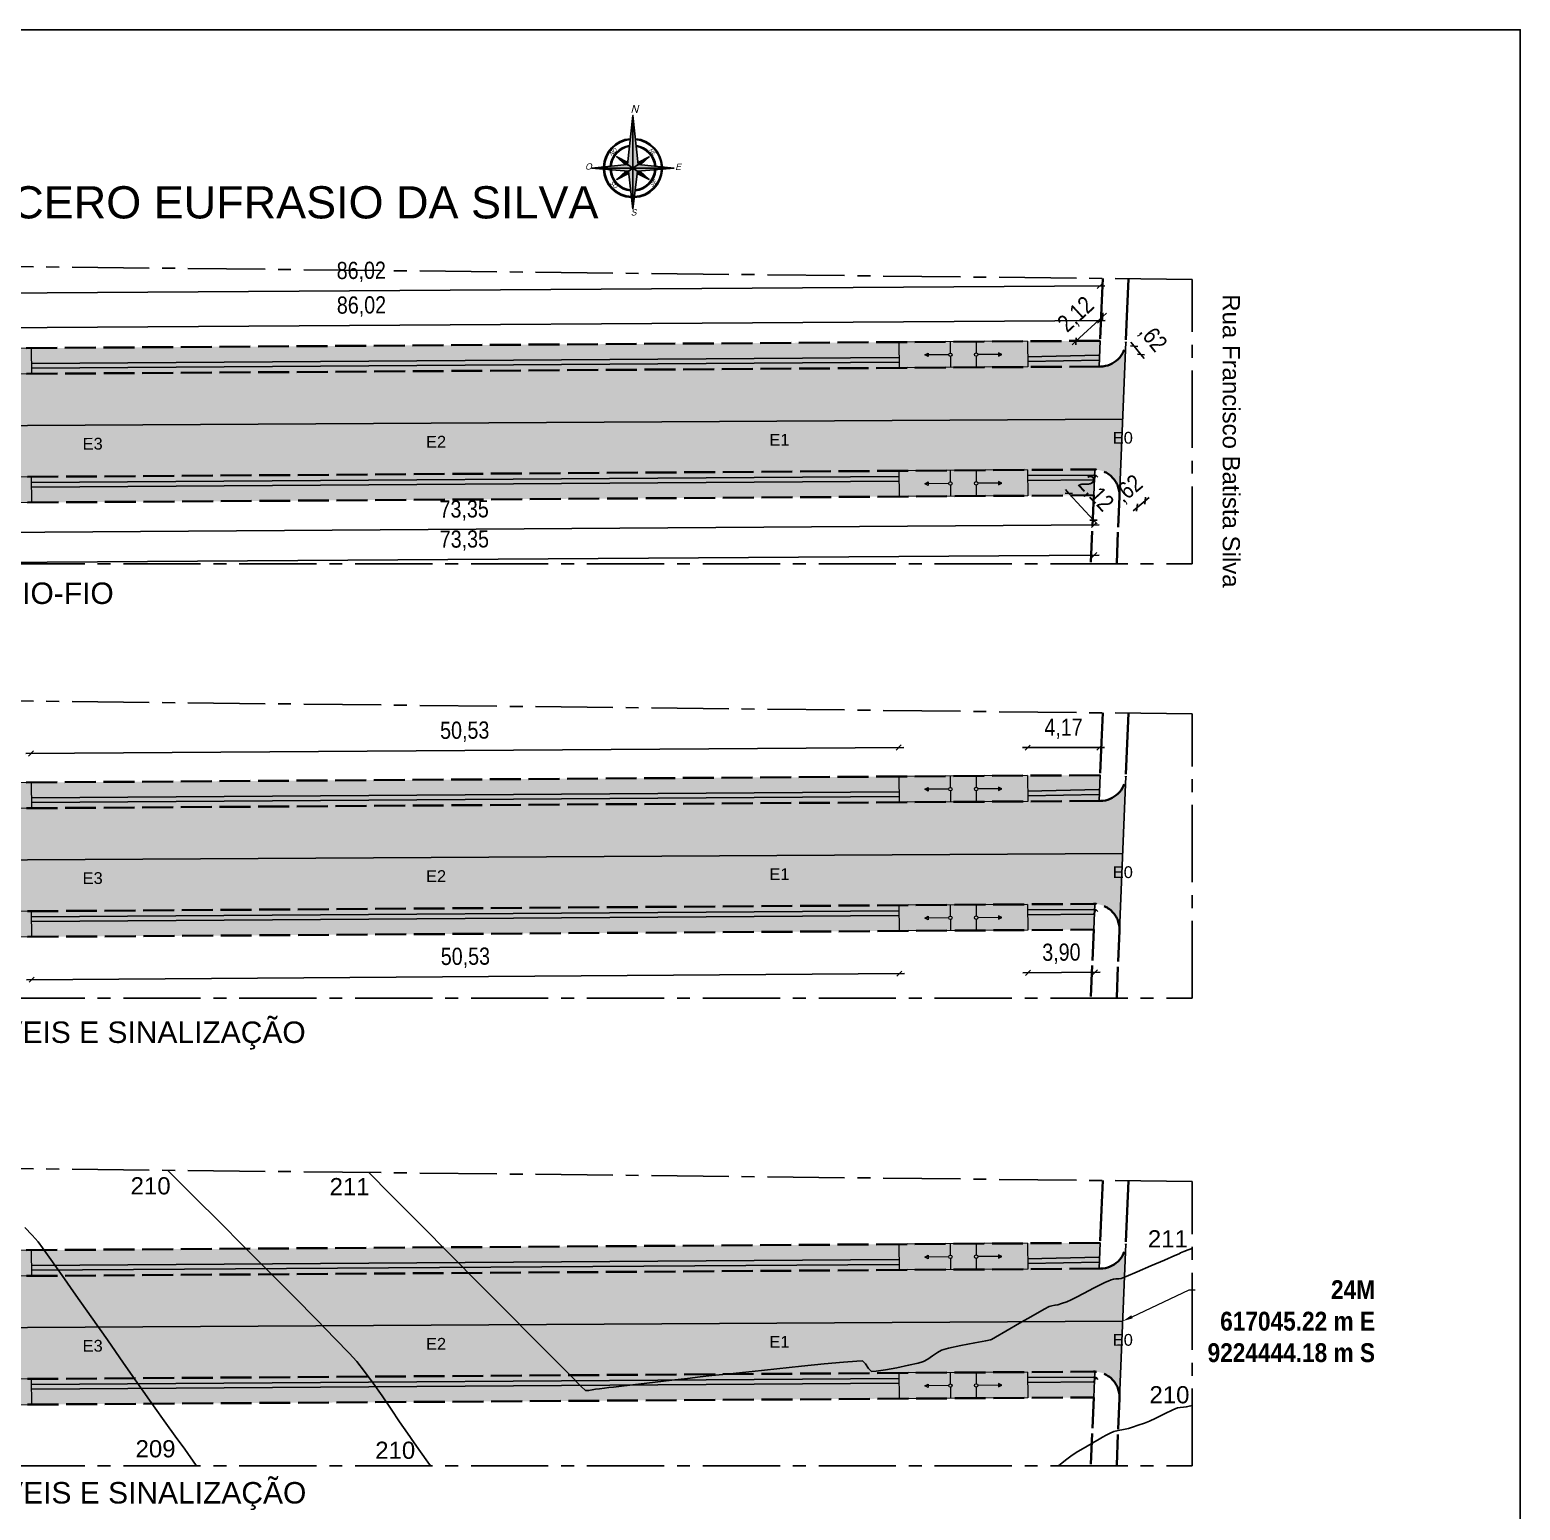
# Model space of a CAD drawing. Header units: feet. Extents: x 203667 to 205527, y 9204857 to 9205156.
# Drawn here: x 205324.1 to 205410.9, y 9205007.8 to 9205094 of the extents above; entities that cross this region are included whole.
import ezdxf
from ezdxf import colors
from ezdxf.entities.mleader import LeaderData, LeaderLine
from ezdxf.math import Vec2, Vec3

# ---------------------------------------------------------------- set-up
doc = ezdxf.new("R2010")
doc.units = ezdxf.units.FT
doc.header["$LTSCALE"] = 0.3
doc.header["$MEASUREMENT"] = 0
doc.linetypes.add('ACAD_ISO02W100', pattern=[15, 12, -3])
doc.linetypes.add('CENTER2', pattern=[1.125, 0.75, -0.125, 0.125, -0.125])
for name, color, linetype in [('_EIXO PROJETADO', 2, 'Continuous'), ('C-ROAD-CNTR-N', 92, 'Continuous'), ('C1-HM-CURVA_INTERMEDIARIA', 3, 'Continuous'), ('C1-HM-CURVA_MESTRA', 5, 'Continuous'), ('Calçada Projetada', 20, 'Continuous'), ('cotas1', 7, 'Continuous'), ('F-HZ-ESTACA', 98, 'Continuous'), ('NORTE', 7, 'Continuous'), ('Pavimento projetado', 51, 'Continuous'), ('SINALIZACAO', 1, 'Continuous'), ('TEXTOS', 7, 'Continuous')]:
    doc.layers.add(name, color=color, linetype=linetype)
for name, color, linetype, lineweight in [('Alvenaria de 1 Vez', 6, 'ACAD_ISO02W100', 35), ('Cotas Acessibilidade', 5, 'Continuous', 25), ('Cotas Calçadas', 7, 'Continuous', 25), ('MEIO FIO PROJETADO', 7, 'ACAD_ISO02W100', 35), ('PENA015', 1, 'Continuous', 15)]:
    doc.layers.add(name, color=color, linetype=linetype, lineweight=lineweight)
doc.styles.add('Arial', font='arial.ttf')
doc.styles.add('COTAS', font='ariblk.ttf', dxfattribs={"width": 0.75})
doc.styles.add('Roman', font='arial.ttf', dxfattribs={"height": 2})
doc.styles.add('SUPERFRENCH', font='SUF_____.pfb', dxfattribs={"oblique": 15, "height": 2})
doc.styles.add('TARCISIO', font='swissci.ttf')
doc.dimstyles.new('Cota Alvenaria', dxfattribs={"dimtxt": 1, "dimasz": 0.3, "dimexe": 1, "dimexo": 1, "dimgap": 0.5, "dimtad": 1, "dimzin": 4, "dimtxsty": 'TARCISIO', "dimblk": 'OBLIQUE', "dimcen": -2, "dimdle": 0.3, "dimse1": 1, "dimse2": 1, "dimclrd": 256, "dimclre": 256, "dimclrt": 6, "dimadec": 0, "dimazin": 0, "dimtfac": 1, "dimtix": 1, "dimtmove": 0, "dimatfit": 3, "dimldrblk": 'DOT', "dimfxl": 1, "dimlwd": -1, "dimlwe": -1, "dimarcsym": 0})
doc.dimstyles.new('Cota Calçadas', dxfattribs={"dimtxt": 1, "dimasz": 0.3, "dimexe": 1, "dimexo": 1, "dimgap": 0.5, "dimtad": 1, "dimzin": 4, "dimtxsty": 'TARCISIO', "dimblk": 'OBLIQUE', "dimcen": -2, "dimdle": 0.3, "dimse1": 1, "dimse2": 1, "dimclrd": 256, "dimclre": 256, "dimclrt": 256, "dimadec": 0, "dimazin": 0, "dimtfac": 1, "dimtix": 1, "dimtmove": 0, "dimatfit": 3, "dimldrblk": 'DOT', "dimfxl": 1, "dimlwd": -1, "dimlwe": -1, "dimarcsym": 0})
doc.dimstyles.new('Cota Piso Tatil', dxfattribs={"dimtxt": 1, "dimasz": 0.3, "dimexe": 1, "dimexo": 1, "dimgap": 0.5, "dimtad": 1, "dimzin": 4, "dimtxsty": 'TARCISIO', "dimblk": 'OBLIQUE', "dimcen": -2, "dimdle": 0.3, "dimse1": 1, "dimse2": 1, "dimclrd": 256, "dimclre": 256, "dimclrt": 5, "dimadec": 0, "dimazin": 0, "dimtfac": 1, "dimtix": 1, "dimtmove": 0, "dimatfit": 3, "dimldrblk": 'DOT', "dimfxl": 1, "dimlwd": -1, "dimlwe": -1, "dimarcsym": 0})

# ---------------------------------------------------------------- blocks, each defined once
blk = doc.blocks.new('r150')
at = {"linetype": 'Continuous'}
h = blk.add_hatch(color=4, dxfattribs=at)
h.dxf.hatch_style = 1
edge = h.paths.add_edge_path()
edge.add_arc((0, 0.907), 0.1, 180, 270, ccw=False)
edge.add_line((-0.1, 0.907), (-1.3, 0.907))
edge.add_line((-1.3, 0.907), (-1.3, 0.807))
edge.add_line((-1.3, 0.807), (-1.5, 0.907))
edge.add_line((-1.5, 0.907), (-1.3, 1.007))
edge.add_line((-1.3, 1.007), (-1.3, 0.907))
edge.add_line((-1.3, 0.907), (-0.1, 0.907))
edge.add_arc((0, 0.907), 0.1, 90, 180, ccw=False)
edge.add_line((0, 1.007), (0, 1.65))
edge.add_line((0, 1.65), (-3, 1.65))
edge.add_line((-3, 1.65), (-3, 0.15))
edge.add_line((-3, 0.15), (0, 0.15))
edge.add_line((0, 0.15), (0, 0.807))
edge = h.paths.add_edge_path()
edge.add_arc((1.5, 0.907), 0.1, 180, 270, ccw=False)
edge.add_arc((1.5, 0.907), 0.1, 90, 180, ccw=False)
edge.add_line((1.5, 1.007), (1.5, 1.65))
edge.add_line((1.5, 1.65), (0, 1.65))
edge.add_line((0, 1.65), (0, 1.007))
edge.add_arc((0, 0.907), 0.1, 0, 90, ccw=False)
edge.add_arc((0, 0.907), 0.1, -90, 0, ccw=False)
edge.add_line((0, 0.807), (0, 0.15))
edge.add_line((0, 0.15), (1.5, 0.15))
edge.add_line((1.5, 0.15), (1.5, 0.807))
edge = h.paths.add_edge_path()
edge.add_line((4.5, 1.65), (1.5, 1.65))
edge.add_line((1.5, 1.65), (1.5, 1.007))
edge.add_arc((1.5, 0.907), 0.1, 0, 90, ccw=False)
edge.add_line((1.6, 0.907), (2.8, 0.907))
edge.add_line((2.8, 0.907), (2.8, 1.007))
edge.add_line((2.8, 1.007), (3, 0.907))
edge.add_line((3, 0.907), (2.8, 0.807))
edge.add_line((2.8, 0.807), (2.8, 0.907))
edge.add_line((2.8, 0.907), (1.6, 0.907))
edge.add_arc((1.5, 0.907), 0.1, -90, 0, ccw=False)
edge.add_line((1.5, 0.807), (1.5, 0.15))
edge.add_line((1.5, 0.15), (4.5, 0.15))
edge.add_line((4.5, 0.15), (4.5, 1.65))
at = {"layer": 'PENA015', "color": 7}
for points in [[(-3, 0.15), (-3, 1.65)], [(-3, 1.65), (4.5, 1.65)], [(-1.3, 1.007), (-1.5, 0.907), (-1.3, 0.807)], [(-1.5, 0.907), (-0.1, 0.907)], [(-1.3, 0.807), (-1.3, 1.007)], [(0, 1.007), (0, 1.65)], [(1.5, 1.007), (1.5, 1.65)], [(1.6, 0.907), (3, 0.907)], [(2.8, 0.807), (2.8, 1.007)], [(2.8, 1.007), (3, 0.907), (2.8, 0.807)], [(4.5, 0.15), (4.5, 1.65)], [(-3, 0.15), (4.5, 0.15)], [(0, 0.15), (0, 0.807)], [(1.5, 0.807), (1.5, 0.15)]]:
    blk.add_lwpolyline(points, dxfattribs=at)
for centre in [(0, 0.907), (1.5, 0.907)]:
    blk.add_circle(centre, 0.1, dxfattribs=at)
blk = doc.blocks.new('*U61')
at = {"layer": 'NORTE', "color": 252, "linetype": 'Continuous'}
for points in [[(0.236, 2.003), (0.962, 1.141), (1.127, 1.112)], [(2.264, 2.249), (1.127, 1.112), (1.322, 1.078)], [(1.156, 0.948), (1.127, 1.112), (0.244, 0.23)], [(1.127, 1.112), (1.156, 0.948), (2.018, 0.221)]]:
    blk.add_solid(points, dxfattribs=at)
blk = doc.blocks.new('*U62')
at = {"layer": 'NORTE', "color": 252, "linetype": 'Continuous'}
for points in [[(1.022, 1.704), (1.034, 1.355), (1.092, 1.308)], [(0.535, 1.216), (0.922, 1.09), (0.962, 1.141)], [(1.156, 0.948), (1.104, 0.907), (1.231, 0.521)], [(1.322, 1.078), (1.37, 1.019), (1.718, 1.008)]]:
    blk.add_solid(points, dxfattribs=at)
blk = doc.blocks.new('*U63')
at = {"layer": 'NORTE', "linetype": 'Continuous'}
for points in [[(1.494, 1.556), (2.264, 2.249), (1.092, 1.308)], [(1.494, 1.556), (1.127, 1.112), (2.264, 2.249)], [(1.494, 1.556), (1.092, 1.308), (1.127, 1.112)]]:
    blk.add_solid(points, dxfattribs=at)
blk = doc.blocks.new('*U64')
at = {"layer": 'NORTE', "linetype": 'Continuous'}
for points in [[(0.236, 2.003), (1.034, 1.352), (1.034, 1.355)], [(0.236, 2.003), (1.127, 1.112), (1.034, 1.352)], [(1.022, 1.704), (1.092, 1.308), (1.14, 1.346)], [(1.127, 1.112), (0.962, 1.141), (0.244, 0.23)], [(0.535, 1.216), (0.958, 1.142), (0.905, 1.204)], [(1.034, 1.352), (1.127, 1.112), (1.092, 1.308)], [(1.127, 1.112), (1.366, 1.019), (1.322, 1.078)], [(1.127, 1.112), (2.018, 0.221), (1.366, 1.019)], [(1.156, 0.943), (1.231, 0.521), (1.219, 0.891)], [(1.36, 1.125), (1.322, 1.078), (1.718, 1.008)], [(1.366, 1.019), (2.018, 0.221), (1.37, 1.019)]]:
    blk.add_solid(points, dxfattribs=at)
blk = doc.blocks.new('norte01')
at = {"layer": 'NORTE'}
for p, q in [((-0.098, 0.141), (0, 1.26)), ((0, 1.26), (0.114, 0.163)), ((-1.248, 0), (-0.096, 0.137)), ((0, 0), (-1.248, 0)), ((0.114, 0.163), (1.608, 0)), ((-0.098, -0.141), (0, 0)), ((0, -1.26), (-0.098, -0.141)), ((0.114, -0.163), (0, -1.26)), ((1.608, 0), (0.114, -0.163))]:
    blk.add_line(p, q, dxfattribs=at)
for points in [[(0, 1.26), (0, 0), (-0.096, 0.137)], [(-0.161, 0.129), (-0.096, 0.137), (-0.345, 0.492)], [(0.114, 0.163), (0.345, 0.492), (0.104, 0.235)], [(-0.161, -0.129), (-0.096, -0.137), (-0.345, -0.492)], [(0, -1.26), (0, 0), (-0.096, -0.137)], [(0, 0), (1.608, 0), (0.114, -0.163)], [(0.114, -0.163), (0.345, -0.492), (0.104, -0.235)]]:
    blk.add_lwpolyline(points, close=True, dxfattribs=at)
for points in [[(0, 1.26), (0, 0)], [(0, 0), (-0.345, 0.492)], [(-0.345, 0.492), (-0.161, 0.129)], [(-0.345, 0.492), (-0.089, 0.219)], [(0, 0), (0.345, 0.492)], [(0.345, 0.492), (0.104, 0.235)], [(0.345, 0.492), (0.174, 0.156)], [(-1.248, 0), (1.608, 0)], [(-1.248, 0), (1.608, 0)], [(-1.248, 0), (-0.096, -0.137)], [(0, 0), (-0.345, -0.492)], [(-0.345, -0.492), (-0.161, -0.129)], [(-0.345, -0.492), (-0.091, -0.222)], [(0, -1.26), (0, 0)], [(0, 0), (0.345, -0.492)], [(0.345, -0.492), (0.104, -0.235)], [(0.345, -0.492), (0.174, -0.156)]]:
    blk.add_lwpolyline(points, dxfattribs=at)
for radius, start, end in [(0.9, 92.0213, 177.3619), (0.871, 92.2575, 177.0455), (0.697, 94.0924, 174.5827), (0.668, 94.4924, 174.0444), (0.9, 4.9431, 87.6111), (0.871, 5.3202, 87.3318), (0.697, 8.261, 85.1591), (0.668, 8.9053, 84.6848), (0.9, 182.6381, 267.9787), (0.871, 182.9545, 267.7425), (0.697, 185.4173, 265.9076), (0.668, 185.9556, 265.5076), (0.9, 272.3889, 355.0569), (0.871, 272.6682, 354.6798), (0.697, 274.8409, 351.739), (0.668, 275.3152, 351.0947)]:
    blk.add_arc((0, 0), radius, start, end, dxfattribs=at)
at = {"layer": 'NORTE', "color": 254, "linetype": 'Continuous', "rotation": 314.9999999999994}
for name in ['*U61', '*U62']:
    blk.add_blockref(name, (-1.583, 0.01), dxfattribs=at)
at = {"layer": 'NORTE', "linetype": 'Continuous', "rotation": 314.9999999999994}
for name in ['*U64', '*U63']:
    blk.add_blockref(name, (-1.583, 0.01), dxfattribs=at)
at = {"layer": 'NORTE', "style": 'SUPERFRENCH', "oblique": 15}
for s, height, rotation, p in [('O', 0.192, 270, (-0.046, 1.457)), ('SO', 0.12, 225, (-0.459, 0.718)), ('NO', 0.12, 315, (0.361, 0.651)), ('S', 0.192, 270, (-1.445, 0.065)), ('N', 0.24, 270, (1.68, 0.072)), ('SE', 0.12, 315, (-0.588, -0.585)), ('NE', 0.12, 225, (0.536, -0.47)), ('E', 0.192, 270, (-0.055, -1.291))]:
    blk.add_text(s, height=height, rotation=rotation, dxfattribs=at).set_placement(p)
blk = doc.blocks.new('_Oblique')
at = {"layer": 'cotas1', "color": 0, "lineweight": -2}
blk.add_line((-0.5, -0.5), (0.5, 0.5), dxfattribs=at)
blk = doc.blocks.new('*D379')
at = {"layer": 'Cotas Acessibilidade', "transparency": 16777216}
blk.add_line((205323.834, 9205051.883), (205374.962, 9205052.236), dxfattribs=at)
at = {"layer": 'Defpoints', "color": 0, "transparency": 16777216}
for p in [(205374.662, 9205052.234), (205324.154, 9205049.029, 0), (205374.682, 9205049.378, 0.056)]:
    blk.add_point(p, dxfattribs=at)
at = {"layer": 'Cotas Acessibilidade', "transparency": 16777216, "xscale": 0.3, "yscale": 0.3, "zscale": 0.3}
for p, rotation in [((205374.662, 9205052.234), 0.3956243466582346), ((205324.134, 9205051.885), 180.3956243466583)]:
    blk.add_blockref('_Oblique', p, dxfattribs=dict(at, rotation=rotation))
at = {"layer": 'Cotas Acessibilidade', "color": 5, "transparency": 16777216, "insert": (205349.391, 9205053.155), "char_height": 1, "attachment_point": 5, "rotation": 0.39562, "style": 'TARCISIO'}
blk.add_mtext('50,53', dxfattribs=at)
blk = doc.blocks.new('_Dot')
at = {"color": 0, "linetype": 'ByBlock', "lineweight": -2}
blk.add_line((-0.5, 0), (-1, 0), dxfattribs=at)
at = {"color": 0, "linetype": 'ByBlock', "const_width": 0.5}
blk.add_lwpolyline([(-0.25, 0, 1), (0.25, 0, 1)], format="xyb", close=True, dxfattribs=at)
blk = doc.blocks.new('*D193')
at = {"layer": 'Cotas Acessibilidade', "transparency": 16777216}
blk.add_line((205386.655, 9205052.233), (205381.881, 9205052.233), dxfattribs=at)
at = {"layer": 'Defpoints', "color": 0, "transparency": 16777216}
for p in [(205382.181, 9205052.233), (205382.181, 9205049.506, 0), (205386.355, 9205049.506, 0)]:
    blk.add_point(p, dxfattribs=at)
at = {"layer": 'Cotas Acessibilidade', "transparency": 16777216, "xscale": 0.3, "yscale": 0.3, "zscale": 0.3, "rotation": 180}
blk.add_blockref('_Oblique', (205382.181, 9205052.233), dxfattribs=at)
at = {"layer": 'Cotas Acessibilidade', "transparency": 16777216, "xscale": 0.3, "yscale": 0.3, "zscale": 0.3}
blk.add_blockref('_Oblique', (205386.355, 9205052.233), dxfattribs=at)
at = {"layer": 'Cotas Acessibilidade', "color": 5, "transparency": 16777216, "insert": (205384.268, 9205053.328), "char_height": 1, "attachment_point": 5, "style": 'TARCISIO'}
blk.add_mtext('4,17', dxfattribs=at)
blk = doc.blocks.new('*D194')
at = {"layer": 'Cotas Acessibilidade', "transparency": 16777216}
blk.add_line((205386.402, 9205039.149), (205381.901, 9205039.118), dxfattribs=at)
at = {"layer": 'Defpoints', "color": 0, "transparency": 16777216}
for p in [(205382.176, 9205042.78, -0.003), (205386.076, 9205042.807, -0.003), (205382.201, 9205039.12)]:
    blk.add_point(p, dxfattribs=at)
at = {"layer": 'Cotas Acessibilidade', "transparency": 16777216, "xscale": 0.3, "yscale": 0.3, "zscale": 0.3}
for p, rotation in [((205382.201, 9205039.12), 180.3956243166089), ((205386.102, 9205039.147), 0.395624316609)]:
    blk.add_blockref('_Oblique', p, dxfattribs=dict(at, rotation=rotation))
at = {"layer": 'Cotas Acessibilidade', "color": 5, "transparency": 16777216, "insert": (205384.144, 9205040.23), "char_height": 1, "attachment_point": 5, "rotation": 0.39562, "style": 'TARCISIO'}
blk.add_mtext('3,90', dxfattribs=at)
blk = doc.blocks.new('*D195')
at = {"layer": 'Cotas Acessibilidade', "transparency": 16777216}
blk.add_line((205375.002, 9205039.071), (205323.874, 9205038.718), dxfattribs=at)
at = {"layer": 'Defpoints', "color": 0, "transparency": 16777216}
for p in [(205324.15, 9205042.1, 0), (205374.678, 9205042.449, 0), (205324.174, 9205038.72)]:
    blk.add_point(p, dxfattribs=at)
at = {"layer": 'Cotas Acessibilidade', "transparency": 16777216, "xscale": 0.3, "yscale": 0.3, "zscale": 0.3}
for p, rotation in [((205374.702, 9205039.069), 0.3956243504744705), ((205324.174, 9205038.72), 180.3956243504745)]:
    blk.add_blockref('_Oblique', p, dxfattribs=dict(at, rotation=rotation))
at = {"layer": 'Cotas Acessibilidade', "color": 5, "transparency": 16777216, "insert": (205349.43, 9205039.99), "char_height": 1, "attachment_point": 5, "rotation": 0.39562, "style": 'TARCISIO'}
blk.add_mtext('50,53', dxfattribs=at)
blk = doc.blocks.new('*D380')
at = {"layer": 'Cotas Calçadas', "transparency": 16777216}
blk.add_line((205300.077, 9205076.536), (205386.694, 9205077.101), dxfattribs=at)
at = {"layer": 'Defpoints', "color": 0, "transparency": 16777216}
for p in [(205386.394, 9205077.099), (205386.412, 9205074.423), (205300.394, 9205073.861)]:
    blk.add_point(p, dxfattribs=at)
at = {"layer": 'Cotas Calçadas', "transparency": 16777216, "xscale": 0.3, "yscale": 0.3, "zscale": 0.3}
for p, rotation in [((205300.377, 9205076.538), 180.3740641388669), ((205386.394, 9205077.099), 0.3740641388668628)]:
    blk.add_blockref('_Oblique', p, dxfattribs=dict(at, rotation=rotation))
at = {"layer": 'Cotas Calçadas', "transparency": 16777216, "insert": (205343.378, 9205077.914), "char_height": 1, "attachment_point": 5, "rotation": 0.37406, "style": 'TARCISIO'}
blk.add_mtext('86,02', dxfattribs=at)
blk = doc.blocks.new('*D384')
at = {"layer": 'Cotas Calçadas', "transparency": 16777216}
blk.add_line((205312.392, 9205064.686), (205386.34, 9205065.196), dxfattribs=at)
at = {"layer": 'Defpoints', "color": 0, "transparency": 16777216}
for p in [(205312.67, 9205067.919), (205386.017, 9205068.426), (205386.04, 9205065.194)]:
    blk.add_point(p, dxfattribs=at)
at = {"layer": 'Cotas Calçadas', "transparency": 16777216, "xscale": 0.3, "yscale": 0.3, "zscale": 0.3}
for p, rotation in [((205386.04, 9205065.194), 0.3956243479591579), ((205312.692, 9205064.688), 180.3956243479592)]:
    blk.add_blockref('_Oblique', p, dxfattribs=dict(at, rotation=rotation))
at = {"layer": 'Cotas Calçadas', "transparency": 16777216, "insert": (205349.358, 9205066.037), "char_height": 1, "attachment_point": 5, "rotation": 0.39562, "style": 'TARCISIO'}
blk.add_mtext('73,35', dxfattribs=at)
blk = doc.blocks.new('*D385')
at = {"layer": 'Cotas Calçadas', "transparency": 16777216}
blk.add_line((205312.404, 9205062.939), (205386.351, 9205063.439), dxfattribs=at)
at = {"layer": 'Defpoints', "color": 0, "transparency": 16777216}
for p in [(205312.681, 9205066.429), (205386.028, 9205066.926), (205386.051, 9205063.437)]:
    blk.add_point(p, dxfattribs=at)
at = {"layer": 'Cotas Calçadas', "transparency": 16777216, "xscale": 0.3, "yscale": 0.3, "zscale": 0.3}
for p, rotation in [((205386.051, 9205063.437), 0.3876841942163516), ((205312.704, 9205062.941), 180.3876841942163)]:
    blk.add_blockref('_Oblique', p, dxfattribs=dict(at, rotation=rotation))
at = {"layer": 'Cotas Calçadas', "color": 6, "transparency": 16777216, "insert": (205349.37, 9205064.285), "char_height": 1, "attachment_point": 5, "rotation": 0.38768, "style": 'TARCISIO'}
blk.add_mtext('73,35', dxfattribs=at)
blk = doc.blocks.new('*D387')
at = {"layer": 'Cotas Calçadas', "transparency": 16777216}
blk.add_line((205300.065, 9205078.55), (205386.681, 9205079.116), dxfattribs=at)
at = {"layer": 'Defpoints', "color": 0, "transparency": 16777216}
for p in [(205386.381, 9205079.114), (205386.401, 9205075.923), (205300.386, 9205075.361)]:
    blk.add_point(p, dxfattribs=at)
at = {"layer": 'Cotas Calçadas', "transparency": 16777216, "xscale": 0.3, "yscale": 0.3, "zscale": 0.3}
for p, rotation in [((205386.381, 9205079.114), 0.3740644067370075), ((205300.365, 9205078.552), 180.374064406737)]:
    blk.add_blockref('_Oblique', p, dxfattribs=dict(at, rotation=rotation))
at = {"layer": 'Cotas Calçadas', "color": 6, "transparency": 16777216, "insert": (205343.366, 9205079.929), "char_height": 1, "attachment_point": 5, "rotation": 0.37406, "style": 'TARCISIO'}
blk.add_mtext('86,02', dxfattribs=at)
blk = doc.blocks.new('*D390')
at = {"layer": 'Cotas Calçadas', "transparency": 16777216}
for p, q in [((205386.548, 9205077.328), (205386.769, 9205077.531)), ((205384.987, 9205075.889), (205386.548, 9205077.328)), ((205384.987, 9205075.889), (205384.767, 9205075.686))]:
    blk.add_line(p, q, dxfattribs=at)
at = {"layer": 'Defpoints', "color": 0, "transparency": 16777216}
for p in [(205386.548, 9205077.328), (205387.9, 9205075.86), (205386.339, 9205074.422)]:
    blk.add_point(p, dxfattribs=at)
at = {"layer": 'Cotas Calçadas', "transparency": 16777216, "xscale": 0.3, "yscale": 0.3, "zscale": 0.3}
for p, rotation in [((205386.548, 9205077.328), 222.6547405369416), ((205384.987, 9205075.889), 42.65474053694159)]:
    blk.add_blockref('_Oblique', p, dxfattribs=dict(at, rotation=rotation))
at = {"layer": 'Cotas Calçadas', "transparency": 16777216, "insert": (205385.025, 9205077.414), "char_height": 1, "attachment_point": 5, "rotation": 42.65474, "style": 'TARCISIO'}
blk.add_mtext('2,12', dxfattribs=at)
blk = doc.blocks.new('*D391')
at = {"layer": 'Cotas Calçadas', "transparency": 16777216}
for p, q in [((205384.58, 9205067.038), (205384.377, 9205067.259)), ((205384.58, 9205067.038), (205386.017, 9205065.476)), ((205386.017, 9205065.476), (205386.22, 9205065.255))]:
    blk.add_line(p, q, dxfattribs=at)
at = {"layer": 'Defpoints', "color": 0, "transparency": 16777216}
for p in [(205386.09, 9205068.426), (205387.526, 9205066.863), (205386.017, 9205065.476)]:
    blk.add_point(p, dxfattribs=at)
at = {"layer": 'Cotas Calçadas', "transparency": 16777216, "xscale": 0.3, "yscale": 0.3, "zscale": 0.3}
for p, rotation in [((205384.58, 9205067.038), 312.5876427163882), ((205386.017, 9205065.476), 132.5876427163883)]:
    blk.add_blockref('_Oblique', p, dxfattribs=dict(at, rotation=rotation))
at = {"layer": 'Cotas Calçadas', "transparency": 16777216, "insert": (205386.105, 9205066.999), "char_height": 1, "attachment_point": 5, "rotation": 312.58764, "style": 'TARCISIO'}
blk.add_mtext('2,12', dxfattribs=at)
blk = doc.blocks.new('*D392')
at = {"layer": 'Cotas Calçadas', "transparency": 16777216}
for p, q in [((205388.547, 9205066.214), (205388.315, 9205066.024)), ((205388.547, 9205066.214), (205389.029, 9205066.61)), ((205389.029, 9205066.61), (205389.261, 9205066.8))]:
    blk.add_line(p, q, dxfattribs=at)
at = {"layer": 'Defpoints', "color": 0, "transparency": 16777216}
for p in [(205387.106, 9205067.968), (205387.589, 9205068.364), (205389.029, 9205066.61)]:
    blk.add_point(p, dxfattribs=at)
at = {"layer": 'Cotas Calçadas', "transparency": 16777216, "xscale": 0.3, "yscale": 0.3, "zscale": 0.3}
for p, rotation in [((205388.547, 9205066.214), 39.39951393958017), ((205389.029, 9205066.61), 219.3995139395802)]:
    blk.add_blockref('_Oblique', p, dxfattribs=dict(at, rotation=rotation))
at = {"layer": 'Cotas Calçadas', "transparency": 16777216, "insert": (205388.093, 9205067.259), "char_height": 1, "attachment_point": 5, "rotation": 39.39951, "style": 'TARCISIO'}
blk.add_mtext(',62', dxfattribs=at)
blk = doc.blocks.new('*D393')
at = {"layer": 'Cotas Calçadas', "transparency": 16777216}
for p, q in [((205388.383, 9205075.609), (205388.194, 9205075.842)), ((205388.777, 9205075.126), (205388.383, 9205075.609)), ((205388.777, 9205075.126), (205388.967, 9205074.893))]:
    blk.add_line(p, q, dxfattribs=at)
at = {"layer": 'Defpoints', "color": 0, "transparency": 16777216}
for p in [(205387.443, 9205074.844), (205388.383, 9205075.609), (205387.838, 9205074.36)]:
    blk.add_point(p, dxfattribs=at)
at = {"layer": 'Cotas Calçadas', "transparency": 16777216, "xscale": 0.3, "yscale": 0.3, "zscale": 0.3}
for p, rotation in [((205388.383, 9205075.609), 309.1765719780332), ((205388.777, 9205075.126), 129.1765719780332)]:
    blk.add_blockref('_Oblique', p, dxfattribs=dict(at, rotation=rotation))
at = {"layer": 'Cotas Calçadas', "transparency": 16777216, "insert": (205389.43, 9205076.06), "char_height": 1, "attachment_point": 5, "rotation": 309.17657, "style": 'TARCISIO'}
blk.add_mtext(',62', dxfattribs=at)

msp = doc.modelspace()

# ---------------------------------------------------------------- hatches: boundary and pattern name
at = {"layer": 'Calçada Projetada'}
h = msp.add_hatch(color=256, dxfattribs=at)
h.dxf.hatch_style = 1
h.paths.add_polyline_path([(205386.339, 9205074.422), (205386.401, 9205075.923), (205305.561, 9205075.37), (205300.394, 9205075.361), (205300.394, 9205073.861), (205305.572, 9205073.87)])
h = msp.add_hatch(color=256, dxfattribs=at)
h.dxf.hatch_style = 1
h.paths.add_polyline_path([(205303.658, 9205067.901), (205300.429, 9205067.883), (205300.429, 9205067.861), (205300.429, 9205066.383), (205303.666, 9205066.401), (205305.166, 9205066.41, 0.414214)])
h.paths.add_polyline_path([(205386.09, 9205068.424, 0.012106), (205386.017, 9205068.426), (205312.67, 9205067.919, 0.396189), (205311.183, 9205066.502), (205311.178, 9205066.419), (205312.681, 9205066.429), (205386.028, 9205066.926)])
h = msp.add_hatch(color=256, dxfattribs=at)
h.dxf.hatch_style = 1
h.paths.add_polyline_path([(205386.339, 9205049.129), (205386.401, 9205050.63), (205305.561, 9205050.077), (205300.394, 9205050.068), (205300.394, 9205048.568), (205305.572, 9205048.577)])
h = msp.add_hatch(color=256, dxfattribs=at)
h.dxf.hatch_style = 1
h.paths.add_polyline_path([(205303.658, 9205042.608), (205300.429, 9205042.59), (205300.429, 9205042.568), (205300.429, 9205041.09), (205303.666, 9205041.108), (205305.166, 9205041.117, 0.414214)])
h.paths.add_polyline_path([(205386.09, 9205043.131, 0.012106), (205386.017, 9205043.133), (205312.67, 9205042.626, 0.396189), (205311.183, 9205041.209), (205311.178, 9205041.126), (205312.681, 9205041.136), (205386.028, 9205041.633)])
h = msp.add_hatch(color=256, dxfattribs=at)
h.dxf.hatch_style = 1
h.paths.add_polyline_path([(205386.339, 9205021.896), (205386.401, 9205023.396), (205305.561, 9205022.844), (205300.394, 9205022.834), (205300.394, 9205021.334), (205305.572, 9205021.344)])
h = msp.add_hatch(color=256, dxfattribs=at)
h.dxf.hatch_style = 1
h.paths.add_polyline_path([(205303.658, 9205015.375), (205300.429, 9205015.356), (205300.429, 9205015.335), (205300.429, 9205013.856), (205303.666, 9205013.875), (205305.166, 9205013.883, 0.414214)])
h.paths.add_polyline_path([(205386.09, 9205015.898, 0.012106), (205386.017, 9205015.899), (205312.67, 9205015.392, 0.396189), (205311.183, 9205013.975), (205311.178, 9205013.892), (205312.681, 9205013.903), (205386.028, 9205014.399)])
at = {"layer": 'Pavimento projetado', "lineweight": 20}
h = msp.add_hatch(color=256, dxfattribs=at)
h.dxf.hatch_style = 1
h.paths.add_polyline_path([(205387.713, 9205071.362), (205387.9, 9205075.86, -0.400122), (205386.412, 9205074.423), (205305.572, 9205073.87), (205300.394, 9205073.861), (205300.412, 9205070.861)])
h = msp.add_hatch(color=256, dxfattribs=at)
h.dxf.hatch_style = 1
h.paths.add_polyline_path([(205387.713, 9205071.362), (205300.412, 9205070.861), (205300.429, 9205067.883), (205303.658, 9205067.901), (205312.67, 9205067.919), (205386.017, 9205068.426, -0.428468), (205387.526, 9205066.863)])
h = msp.add_hatch(color=256, dxfattribs=at)
h.dxf.hatch_style = 1
h.paths.add_polyline_path([(205387.713, 9205046.069), (205387.9, 9205050.567, -0.400122), (205386.412, 9205049.13), (205305.572, 9205048.577), (205300.394, 9205048.568), (205300.412, 9205045.568)])
h = msp.add_hatch(color=256, dxfattribs=at)
h.dxf.hatch_style = 1
h.paths.add_polyline_path([(205387.713, 9205046.069), (205300.412, 9205045.568), (205300.429, 9205042.59), (205303.658, 9205042.608), (205312.67, 9205042.626), (205386.017, 9205043.133, -0.428468), (205387.526, 9205041.57)])
h = msp.add_hatch(color=256, dxfattribs=at)
h.dxf.hatch_style = 1
h.paths.add_polyline_path([(205387.713, 9205018.835), (205387.9, 9205023.334, -0.400122), (205386.412, 9205021.896), (205305.572, 9205021.344), (205300.394, 9205021.334), (205300.412, 9205018.334)])
h = msp.add_hatch(color=256, dxfattribs=at)
h.dxf.hatch_style = 1
h.paths.add_polyline_path([(205387.713, 9205018.835), (205300.412, 9205018.334), (205300.429, 9205015.356), (205303.658, 9205015.375), (205312.67, 9205015.392), (205386.017, 9205015.899, -0.428468), (205387.526, 9205014.337)])

# ---------------------------------------------------------------- linework, layer by layer
at = {"layer": '_EIXO PROJETADO', "linetype": 'CENTER2', "ltscale": 20}
for points in [[(205296.36, 9205080.536), (205295.759, 9205062.934), (205391.766, 9205062.934), (205391.766, 9205079.494)], [(205296.36, 9205055.243), (205295.759, 9205037.641), (205391.766, 9205037.641), (205391.766, 9205054.201)], [(205296.36, 9205028.009), (205295.759, 9205010.407), (205391.766, 9205010.407), (205391.766, 9205026.968)]]:
    msp.add_lwpolyline(points, close=True, dxfattribs=at)
at = {"layer": 'Alvenaria de 1 Vez', "ltscale": 0.5}
for points in [[(205386.481, 9205077.834), (205386.552, 9205079.551)], [(205386.481, 9205077.834), (205386.401, 9205075.923), (205305.561, 9205075.37)], [(205386.481, 9205077.834), (205386.401, 9205075.923)], [(205312.681, 9205066.429), (205386.028, 9205066.926)], [(205386.028, 9205066.926), (205385.941, 9205064.83), (205385.862, 9205062.934)], [(205386.481, 9205052.541), (205386.552, 9205054.258)], [(205386.481, 9205052.541), (205386.401, 9205050.63), (205305.561, 9205050.077)], [(205312.681, 9205041.136), (205386.028, 9205041.633)], [(205386.028, 9205041.633), (205385.941, 9205039.537), (205385.862, 9205037.641)], [(205386.481, 9205025.308), (205386.552, 9205027.025)], [(205386.481, 9205025.308), (205386.401, 9205023.396), (205305.561, 9205022.844)], [(205312.681, 9205013.903), (205386.028, 9205014.399)], [(205386.028, 9205014.399), (205385.941, 9205012.303), (205385.862, 9205010.407)]]:
    msp.add_lwpolyline(points, dxfattribs=at)
at = {"layer": 'C-ROAD-CNTR-N', "color": 98, "linetype": 'Continuous', "lineweight": -3, "flags": 128}
for points in [[(205300.412, 9205070.861), (205387.713, 9205071.362)], [(205300.412, 9205045.568), (205387.713, 9205046.069)], [(205300.412, 9205018.334), (205387.713, 9205018.835)]]:
    msp.add_lwpolyline(points, dxfattribs=at)
at = {"layer": 'C1-HM-CURVA_INTERMEDIARIA', "linetype": 'Continuous', "lineweight": -3, "flags": 128}
for points, elevation in [([(205343.815, 9205027.491), (205345.096, 9205026.196), (205346.814, 9205024.459), (205348.556, 9205022.699), (205350.262, 9205020.975), (205351.874, 9205019.35), (205353.331, 9205017.882), (205354.574, 9205016.633), (205355.543, 9205015.664), (205356.179, 9205015.034), (205356.423, 9205014.804), (205356.601, 9205014.797), (205356.821, 9205014.837), (205357.015, 9205014.873), (205357.238, 9205014.9), (205357.526, 9205014.933), (205357.779, 9205014.963), (205358.064, 9205014.997), (205358.675, 9205015.07), (205359.511, 9205015.17), (205360.473, 9205015.284), (205361.458, 9205015.4), (205362.367, 9205015.505), (205363.097, 9205015.587), (205363.789, 9205015.662), (205364.841, 9205015.775), (205366.138, 9205015.913), (205367.564, 9205016.064), (205369.001, 9205016.212), (205370.335, 9205016.346), (205371.449, 9205016.451), (205372.226, 9205016.515), (205372.551, 9205016.523), (205372.731, 9205016.347), (205372.912, 9205016.082), (205373.092, 9205015.911), (205373.357, 9205015.924), (205373.889, 9205016.005), (205374.559, 9205016.127), (205375.239, 9205016.265), (205375.802, 9205016.391), (205376.118, 9205016.479), (205376.367, 9205016.615), (205376.642, 9205016.81), (205376.917, 9205017.005), (205377.165, 9205017.144), (205377.576, 9205017.254), (205378.294, 9205017.409), (205379.092, 9205017.57), (205379.739, 9205017.696), (205380.008, 9205017.747), (205380.074, 9205017.773), (205380.314, 9205017.912), (205380.915, 9205018.258), (205381.702, 9205018.71), (205382.499, 9205019.166), (205383.131, 9205019.524), (205383.423, 9205019.683), (205383.581, 9205019.724), (205383.767, 9205019.758), (205383.929, 9205019.792), (205384.146, 9205019.862), (205384.45, 9205019.968), (205384.715, 9205020.071), (205384.989, 9205020.208), (205385.47, 9205020.46), (205386.014, 9205020.747), (205386.476, 9205020.99), (205386.711, 9205021.11), (205386.86, 9205021.172), (205387.032, 9205021.236), (205387.178, 9205021.28), (205387.322, 9205021.295), (205387.489, 9205021.302), (205387.632, 9205021.32), (205387.922, 9205021.437), (205388.556, 9205021.707), (205389.358, 9205022.052), (205390.151, 9205022.395), (205390.758, 9205022.659), (205391.002, 9205022.765), (205391.085, 9205022.815), (205391.171, 9205022.846), (205391.273, 9205022.882), (205391.522, 9205022.979), (205391.766, 9205023.072)], 211), ([(205333.767, 9205010.407), (205333.746, 9205010.437), (205333.086, 9205011.374), (205332.528, 9205012.147), (205331.978, 9205012.904), (205331.266, 9205013.905), (205330.433, 9205015.087), (205329.523, 9205016.386), (205328.577, 9205017.74), (205327.639, 9205019.084), (205326.75, 9205020.356), (205325.954, 9205021.493), (205325.292, 9205022.432), (205324.807, 9205023.109), (205324.541, 9205023.462), (205324.204, 9205023.834), (205323.763, 9205024.289)], 209)]:
    msp.add_lwpolyline(points, dxfattribs=dict(at, elevation=elevation))
at = {"layer": 'C1-HM-CURVA_MESTRA', "linetype": 'Continuous', "lineweight": -3, "elevation": 210, "flags": 128}
for points in [[(205347.39, 9205010.407), (205347.24, 9205010.623), (205346.819, 9205011.234), (205346.443, 9205011.76), (205346.055, 9205012.306), (205345.6, 9205012.972), (205345.1, 9205013.711), (205344.579, 9205014.478), (205344.059, 9205015.227), (205343.561, 9205015.911), (205343.108, 9205016.486), (205342.659, 9205016.977), (205341.853, 9205017.813), (205340.766, 9205018.923), (205339.471, 9205020.232), (205338.043, 9205021.669), (205336.554, 9205023.16), (205335.08, 9205024.633), (205333.694, 9205026.015), (205332.471, 9205027.234), (205332.083, 9205027.619)], [(205391.766, 9205013.933), (205391.679, 9205013.911), (205391.416, 9205013.846), (205391.252, 9205013.826), (205391.065, 9205013.81), (205390.904, 9205013.782), (205390.639, 9205013.664), (205390.157, 9205013.43), (205389.64, 9205013.18), (205389.268, 9205013.009), (205388.974, 9205012.897), (205388.621, 9205012.772), (205388.285, 9205012.661), (205388.045, 9205012.587), (205387.765, 9205012.531), (205387.444, 9205012.476), (205387.192, 9205012.417), (205386.982, 9205012.321), (205386.749, 9205012.192), (205386.546, 9205012.075), (205386.339, 9205011.96), (205385.975, 9205011.755), (205385.537, 9205011.503), (205385.106, 9205011.247), (205384.762, 9205011.029), (205384.454, 9205010.798), (205384.093, 9205010.505), (205383.975, 9205010.407)]]:
    msp.add_lwpolyline(points, dxfattribs=at)
at = {"layer": 'Calçada Projetada'}
for p, q in [((205386.401, 9205075.923), (205386.339, 9205074.422)), ((205386.028, 9205066.926), (205386.09, 9205068.424)), ((205386.401, 9205050.63), (205386.339, 9205049.129)), ((205386.028, 9205041.633), (205386.09, 9205043.131)), ((205386.401, 9205023.396), (205386.339, 9205021.896)), ((205386.028, 9205014.399), (205386.09, 9205015.898))]:
    msp.add_line(p, q, dxfattribs=at)
at = {"layer": 'Cotas Acessibilidade', "color": 5}
for p, q in [((205324.152, 9205074.602, 0), (205374.68, 9205074.951, 0)), ((205382.177, 9205074.994, 0), (205386.345, 9205075.079, 0)), ((205324.154, 9205074.322, 0), (205374.682, 9205074.671, 0)), ((205382.182, 9205074.714, 0), (205386.351, 9205074.799, 0)), ((205374.676, 9205068.022, 0), (205324.148, 9205067.673, 0)), ((205386.143, 9205068.1, -0.003), (205382.176, 9205068.073, -0.003)), ((205386.025, 9205067.819, -0.003), (205386.084, 9205067.96, -0.003)), ((205386.143, 9205068.1, -0.003), (205386.084, 9205067.96, -0.003)), ((205386.265, 9205067.973, -0.003), (205386.143, 9205068.1, -0.003)), ((205374.678, 9205067.742, 0), (205324.15, 9205067.393, 0)), ((205386.025, 9205067.819, -0.003), (205382.178, 9205067.793, -0.003)), ((205386.063, 9205067.779, -0.003), (205386.025, 9205067.819, -0.003)), ((205324.152, 9205049.309, 0), (205374.68, 9205049.658, 0)), ((205382.177, 9205049.701, 0), (205386.345, 9205049.786, 0)), ((205324.154, 9205049.029, 0), (205374.682, 9205049.378, 0)), ((205382.182, 9205049.421, 0), (205386.351, 9205049.506, 0)), ((205374.676, 9205042.729, 0), (205324.148, 9205042.38, 0)), ((205386.143, 9205042.807, -0.003), (205382.176, 9205042.78, -0.003)), ((205386.143, 9205042.807, -0.003), (205386.084, 9205042.667, -0.003)), ((205386.265, 9205042.68, -0.003), (205386.143, 9205042.807, -0.003)), ((205374.678, 9205042.449, 0), (205324.15, 9205042.1, 0)), ((205386.025, 9205042.526, -0.003), (205382.178, 9205042.5, -0.003)), ((205386.025, 9205042.526, -0.003), (205386.084, 9205042.667, -0.003)), ((205386.063, 9205042.486, -0.003), (205386.025, 9205042.526, -0.003)), ((205324.152, 9205022.076, 0), (205374.68, 9205022.424, 0)), ((205324.154, 9205021.796, 0), (205374.682, 9205022.144, 0)), ((205382.177, 9205022.467, 0), (205386.345, 9205022.552, 0)), ((205382.182, 9205022.187, 0), (205386.351, 9205022.272, 0)), ((205374.676, 9205015.496, 0), (205324.148, 9205015.147, 0)), ((205374.678, 9205015.216, 0), (205324.15, 9205014.867, 0)), ((205386.143, 9205015.574, -0.003), (205382.176, 9205015.546, -0.003)), ((205386.025, 9205015.293, -0.003), (205382.178, 9205015.266, -0.003)), ((205386.025, 9205015.293, -0.003), (205386.084, 9205015.433, -0.003)), ((205386.063, 9205015.253, -0.003), (205386.025, 9205015.293, -0.003)), ((205386.143, 9205015.574, -0.003), (205386.084, 9205015.433, -0.003)), ((205386.265, 9205015.447, -0.003), (205386.143, 9205015.574, -0.003))]:
    msp.add_line(p, q, dxfattribs=at)
at = {"layer": 'Cotas Calçadas'}
for p, q in [((205387.9, 9205075.86), (205387.526, 9205066.863)), ((205387.9, 9205050.567), (205387.526, 9205041.57)), ((205387.9, 9205023.334), (205387.526, 9205014.337))]:
    msp.add_line(p, q, dxfattribs=at)
msp.add_lwpolyline([(205280.525, 9205094.028), (205410.864, 9205094.028), (205410.864, 9204922.05), (205280.525, 9204922.05)], close=True, dxfattribs=at)
at = {"layer": 'MEIO FIO PROJETADO', "ltscale": 0.5}
for points in [[(205387.979, 9205077.772), (205388.053, 9205079.535)], [(205387.979, 9205052.479), (205388.053, 9205054.242)], [(205387.979, 9205025.245), (205388.053, 9205027.008)]]:
    msp.add_lwpolyline(points, dxfattribs=at)
for points in [[(205387.979, 9205077.772), (205387.9, 9205075.86, -0.400122), (205386.412, 9205074.423), (205305.572, 9205073.87)], [(205310.986, 9205062.934), (205311.183, 9205066.502, -0.396189), (205312.67, 9205067.919), (205386.017, 9205068.426)], [(205386.017, 9205068.426, -0.428468), (205387.526, 9205066.863), (205387.439, 9205064.768), (205387.363, 9205062.934)], [(205387.979, 9205052.479), (205387.9, 9205050.567, -0.400122), (205386.412, 9205049.13), (205305.572, 9205048.577)], [(205310.986, 9205037.641), (205311.183, 9205041.209, -0.396189), (205312.67, 9205042.626), (205386.017, 9205043.133)], [(205386.017, 9205043.133, -0.428468), (205387.526, 9205041.57), (205387.439, 9205039.475), (205387.363, 9205037.641)], [(205387.979, 9205025.245), (205387.9, 9205023.334, -0.400122), (205386.412, 9205021.896), (205305.572, 9205021.344)], [(205310.986, 9205010.407), (205311.183, 9205013.975, -0.396189), (205312.67, 9205015.392), (205386.017, 9205015.899)], [(205386.017, 9205015.899, -0.428468), (205387.526, 9205014.337), (205387.439, 9205012.241), (205387.363, 9205010.407)]]:
    msp.add_lwpolyline(points, format="xyb", dxfattribs=at)

# ---------------------------------------------------------------- block references
at = {"color": 0, "xscale": 1.910569547249986, "yscale": 1.910569547249986, "zscale": 1.910569547249986, "rotation": 90}
msp.add_blockref('norte01', (205359.185, 9205085.976), dxfattribs=at)
at = {"layer": 'SINALIZACAO', "extrusion": (-4.18167e-11, 6.05596e-09, 1), "rotation": 180.3956243482883}
for p in [(205379.173, 9205076.024, 0.056), (205321.145, 9205075.627, 0.056), (205321.145, 9205068.128, 0.056), (205379.173, 9205068.528, 0.056), (205379.173, 9205050.731, 0.056), (205321.145, 9205050.334, 0.056), (205321.145, 9205042.835, 0.056), (205379.173, 9205043.235, 0.056), (205321.145, 9205023.1, 0.056), (205379.173, 9205023.497, 0.056), (205379.173, 9205016.002, 0.056), (205321.145, 9205015.601, 0.056)]:
    msp.add_blockref('r150', p, dxfattribs=at)

# ---------------------------------------------------------------- texts
at = {"linetype": 'Continuous', "style": 'Roman'}
for s, p in [('PLANTA BAIXA - CALÇADAS E MEIO-FIO', (205295.474, 9205060.596)), ('PLANTA BAIXA - ROTAS ACESSIVEIS E SINALIZAÇÃO', (205295.591, 9205035.034)), ('PLANTA BAIXA - ROTAS ACESSIVEIS E SINALIZAÇÃO', (205295.628, 9205008.218))]:
    msp.add_text(s, height=1.25, dxfattribs=at).set_placement(p)
at = {"linetype": 'Continuous', "insert": (205320.362, 9205084.92), "char_height": 1.875, "attachment_point": 1, "style": 'Roman'}
msp.add_mtext_dynamic_manual_height_columns('CÍCERO EUFRASIO DA SILVA', width=41.83969, gutter_width=10, heights=[0], dxfattribs=at)
at = {"linetype": 'Continuous', "insert": (205394.538, 9205078.63), "char_height": 1, "attachment_point": 1, "rotation": 270, "style": 'Roman'}
msp.add_mtext_dynamic_manual_height_columns('{\\C7;Rua Francisco Batista Silva}', width=22.42019, gutter_width=10, heights=[0], dxfattribs=at)
at = {"layer": 'C1-HM-CURVA_INTERMEDIARIA', "linetype": 'Continuous', "lineweight": -3, "style": 'Arial'}
for s, p in [('211', (205341.522, 9205026.169)), ('211', (205389.18, 9205023.129)), ('209', (205330.219, 9205010.905))]:
    msp.add_text(s, height=1, dxfattribs=at).set_placement(p)
at = {"layer": 'C1-HM-CURVA_MESTRA', "linetype": 'Continuous', "lineweight": -3, "style": 'Arial'}
for p in [(205329.93, 9205026.216), (205389.271, 9205014.05), (205344.177, 9205010.819)]:
    msp.add_text('210', height=1, dxfattribs=at).set_placement(p)
at = {"layer": 'F-HZ-ESTACA', "color": 98, "linetype": 'Continuous', "lineweight": -3, "char_height": 0.6858, "attachment_point": 2, "rotation": 0.32863, "style": 'Arial'}
for s, insert in [('{\\fArial|b0|i0|c0|p2;E1}', (205367.718, 9205070.5)), ('{\\fArial|b0|i0|c0|p2;E0}', (205387.717, 9205070.614)), ('{\\fArial|b0|i0|c0|p2;E3}', (205327.718, 9205070.27)), ('{\\fArial|b0|i0|c0|p2;E2}', (205347.718, 9205070.385)), ('{\\fArial|b0|i0|c0|p2;E0}', (205387.717, 9205045.321)), ('{\\fArial|b0|i0|c0|p2;E3}', (205327.718, 9205044.977)), ('{\\fArial|b0|i0|c0|p2;E2}', (205347.718, 9205045.092)), ('{\\fArial|b0|i0|c0|p2;E1}', (205367.718, 9205045.207)), ('{\\fArial|b0|i0|c0|p2;E3}', (205327.718, 9205017.744)), ('{\\fArial|b0|i0|c0|p2;E2}', (205347.718, 9205017.858)), ('{\\fArial|b0|i0|c0|p2;E1}', (205367.718, 9205017.973)), ('{\\fArial|b0|i0|c0|p2;E0}', (205387.717, 9205018.088))]:
    msp.add_mtext(s, dxfattribs=dict(at, insert=insert))

# ---------------------------------------------------------------- dimensions: what is measured, and where the dimension line sits
at = {"layer": 'Cotas Acessibilidade'}
for p1, p2, distance, picture, middle in [((205386.355, 9205049.506, 0), (205382.181, 9205049.506, 0), -2.727, '*D193', (205384.268, 9205053.328)), ((205324.154, 9205049.029, 0), (205374.682, 9205049.378, 0.056), 2.856, '*D379', (205349.391, 9205053.155)), ((205386.076, 9205042.807, -0.003), (205382.176, 9205042.78, -0.003), 3.66, '*D194', (205384.144, 9205040.23)), ((205374.678, 9205042.449, 0), (205324.15, 9205042.1, 0), 3.381, '*D195', (205349.43, 9205039.99))]:
    dim = msp.add_aligned_dim(p1=p1, p2=p2, distance=distance, dimstyle='Cota Piso Tatil', dxfattribs=at)
    dim.commit()
    dim.dimension.update_dxf_attribs({"geometry": picture, "text_midpoint": middle})
at = {"layer": 'Cotas Calçadas'}
for p1, p2, distance, dimstyle, picture, middle in [((205300.386, 9205075.361), (205386.401, 9205075.923), 3.191, 'Cota Alvenaria', '*D387', (205343.366, 9205079.929)), ((205300.394, 9205073.861), (205386.412, 9205074.423), 2.677, 'Cota Calçadas', '*D380', (205343.378, 9205077.914)), ((205386.339, 9205074.422), (205387.9, 9205075.86), 1.995, 'Cota Calçadas', '*D390', (205385.025, 9205077.414)), ((205387.838, 9205074.36), (205387.443, 9205074.844), -1.212, 'Cota Calçadas', '*D393', (205389.43, 9205076.06)), ((205312.67, 9205067.919), (205386.017, 9205068.426), -3.232, 'Cota Calçadas', '*D384', (205349.358, 9205066.037)), ((205386.09, 9205068.426), (205387.526, 9205066.863), -2.051, 'Cota Calçadas', '*D391', (205386.105, 9205066.999)), ((205387.106, 9205067.968), (205387.589, 9205068.364), -2.27, 'Cota Calçadas', '*D392', (205388.093, 9205067.259)), ((205312.681, 9205066.429), (205386.028, 9205066.926), -3.488, 'Cota Alvenaria', '*D385', (205349.37, 9205064.285))]:
    dim = msp.add_aligned_dim(p1=p1, p2=p2, distance=distance, dimstyle=dimstyle, dxfattribs=at)
    dim.commit()
    dim.dimension.update_dxf_attribs({"geometry": picture, "text_midpoint": middle})

# ---------------------------------------------------------------- leaders
at = {"layer": 'TEXTOS', "color": 1}
ml = msp.add_multileader_mtext('Standard', dxfattribs=at)
ml.set_content('24M \\P617045.22 m E 9224444.18 m S', color=1, style='COTAS')
ml.set_leader_properties(color=256, linetype='ByLayer', lineweight=0)
ml.build(insert=Vec2(0, 0))
ml.multileader.update_dxf_attribs({"text_right_attachment_type": 6, "dogleg_length": 0.36, "arrow_head_size": 0.6})
ctx = ml.context
ctx.base_point, ctx.char_height, ctx.arrow_head_size, ctx.landing_gap_size, ctx.plane_origin = Vec3(205391.939, 9205020.658), 1.1, 0.6, 0.5, Vec3(205404.613, 9205046.144)
ctx.right_attachment, ctx.text_align_type = 6, 2
notes = []
notes.append((ctx, [(0, (1, 1, 0), (205391.579, 9205020.658), (1, 0), 0.36, [(0, [(205387.713, 9205018.835)], 0, [])])]))
ctx.mtext.insert, ctx.mtext.width, ctx.mtext.alignment, ctx.mtext.flow_direction = Vec3(205402.411, 9205021.218), 15.74927, 3, 5
for ctx, leaders in notes:
    for number, flags, end, landing, length, lines in leaders:
        leader = LeaderData()
        leader.index, (leader.has_last_leader_line, leader.has_dogleg_vector, leader.attachment_direction) = number, flags
        leader.last_leader_point, leader.dogleg_vector, leader.dogleg_length = Vec3(end), Vec3(landing), length
        for number, points, colour, breaks in lines:
            line = LeaderLine()
            line.index, line.vertices, line.color, line.breaks = number, Vec3.list(points), colors.encode_raw_color(colour), breaks
            leader.lines.append(line)
        ctx.leaders.append(leader)

doc.saveas('drawing.dxf')
